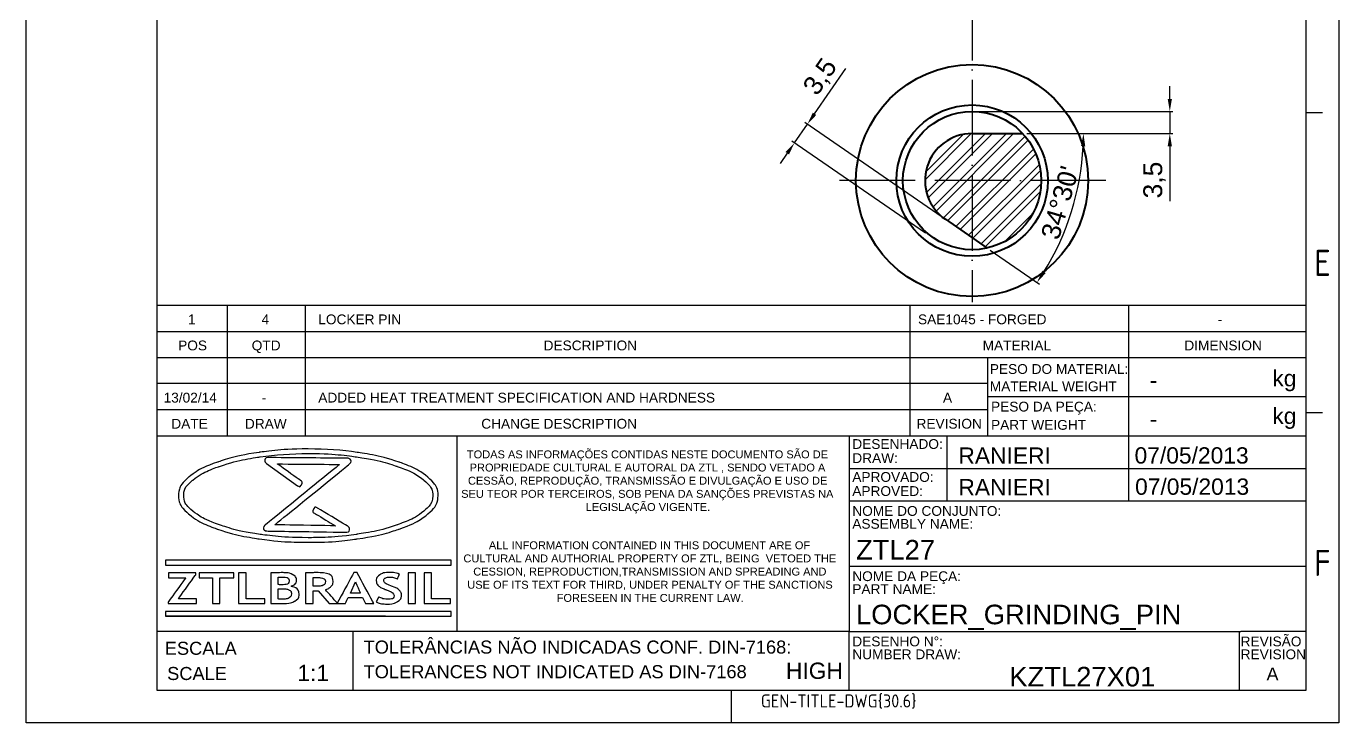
# Model space of a CAD drawing. Header units: millimetres. Extents: x 4980 to 5188, y 1170 to 1461.
# Drawn here: x 4980.2 to 5188.3, y 1170.2 to 1280.7 of the extents above; entities that cross this region are included whole.
import ezdxf
from ezdxf.enums import TextEntityAlignment as Align

# ---------------------------------------------------------------- set-up
doc = ezdxf.new("R2010")
doc.units = ezdxf.units.MM
doc.linetypes.add('ACAD_ISO02W100', pattern=[15, 12, -3])
doc.linetypes.add('ACAD_ISO04W100', pattern=[30, 24, -3, 0, -3])
for name, color, linetype, lineweight in [('AM_0', 7, 'Continuous', 40), ('AM_4', 1, 'ACAD_ISO04W100', 25), ('AM_5', 1, 'Continuous', 25), ('AM_8', 40, 'ACAD_ISO02W100', 35)]:
    doc.layers.add(name, color=color, linetype=linetype, lineweight=lineweight)
doc.layers.add('Camada 1', color=7, linetype='Continuous')
doc.styles.add('ACISOTS', font='isocp.shx', dxfattribs={"height": 1})
doc.styles.get("Standard").update_dxf_attribs({"font": 'arial.ttf'})
doc.dimstyles.new('ISO-25', dxfattribs={"dimtxt": 3, "dimasz": 2, "dimexe": 0.5, "dimexo": 0.625, "dimtad": 1, "dimtxsty": 'Standard', "dimcen": 2, "dimadec": 0, "dimazin": 0, "dimtfac": 1, "dimtmove": 0, "dimatfit": 3, "dimfxl": 1, "dimarcsym": 0})

# ---------------------------------------------------------------- blocks, each defined once
blk = doc.blocks.new('*D12')
at = {"layer": 'AM_5', "color": 0, "lineweight": -2, "ltscale": 0.25, "transparency": 16777216}
for p, q in [((5161.49, 1269.13), (5161.49, 1271.13)), ((5130.78, 1267.13), (5161.99, 1267.13)), ((5161.49, 1267.13), (5161.49, 1263.63)), ((5138.81, 1263.63), (5161.99, 1263.63)), ((5161.49, 1261.63), (5161.49, 1252.9))]:
    blk.add_line(p, q, dxfattribs=at)
at = {"layer": 'AM_5', "color": 0, "ltscale": 0.25, "transparency": 16777216}
for points in [[(5161.16, 1269.13), (5161.83, 1269.13), (5161.49, 1267.13)], [(5161.16, 1261.63), (5161.83, 1261.63), (5161.49, 1263.63)]]:
    blk.add_solid(points, dxfattribs=at)
at = {"layer": 'Defpoints', "color": 0, "ltscale": 0.25, "transparency": 16777216}
for p in [(5130.15, 1267.13), (5138.18, 1263.63), (5161.49, 1263.63)]:
    blk.add_point(p, dxfattribs=at)
at = {"layer": 'AM_5', "color": 0, "ltscale": 0.25, "transparency": 16777216, "insert": (5159.07, 1256.26), "char_height": 3, "attachment_point": 5, "rotation": 90}
blk.add_mtext('3,5', dxfattribs=at)
blk = doc.blocks.new('*D13')
at = {"layer": 'AM_5', "color": 0, "lineweight": -2, "ltscale": 0.25, "transparency": 16777216}
for p, q in [((5105.18, 1266.77), (5110.14, 1273.95)), ((5102, 1262.16), (5104.05, 1265.12)), ((5125.4, 1250.38), (5103.63, 1265.4)), ((5122.76, 1247.84), (5101.59, 1262.44)), ((5100.87, 1260.51), (5099.73, 1258.87))]:
    blk.add_line(p, q, dxfattribs=at)
at = {"layer": 'AM_5', "color": 0, "ltscale": 0.25, "transparency": 16777216}
for points in [[(5104.91, 1266.95), (5105.46, 1266.58), (5104.05, 1265.12)], [(5100.59, 1260.7), (5101.14, 1260.32), (5102, 1262.16)]]:
    blk.add_solid(points, dxfattribs=at)
at = {"layer": 'Defpoints', "color": 0, "ltscale": 0.25, "transparency": 16777216}
for p in [(5102, 1262.16), (5125.92, 1250.03), (5123.27, 1247.48)]:
    blk.add_point(p, dxfattribs=at)
at = {"layer": 'AM_5', "color": 0, "ltscale": 0.25, "transparency": 16777216, "insert": (5106.23, 1272.56), "char_height": 3, "attachment_point": 5, "rotation": 55.3958}
blk.add_mtext('3,5', dxfattribs=at)
blk = doc.blocks.new('*D16')
at = {"layer": 'AM_5', "color": 0, "lineweight": -2, "ltscale": 0.25, "transparency": 16777216}
for p, q in [((5138.81, 1263.63), (5148.3, 1263.63)), ((5133.04, 1245.11), (5140.85, 1239.72))]:
    blk.add_line(p, q, dxfattribs=at)
blk.add_arc((5106.2, 1263.63), 41.6, 328.1509, 357.245, dxfattribs=at)
at = {"layer": 'AM_5', "color": 0, "ltscale": 0.25, "transparency": 16777216}
for points in [[(5147.42, 1261.64), (5148.09, 1261.62), (5147.8, 1263.63)], [(5141.82, 1241.5), (5141.26, 1241.86), (5140.44, 1240.01)]]:
    blk.add_solid(points, dxfattribs=at)
at = {"layer": 'Defpoints', "color": 0, "ltscale": 0.25, "transparency": 16777216}
for p in [(5130.15, 1263.63), (5138.18, 1263.63), (5125.92, 1250.03), (5144.48, 1247.33), (5132.52, 1245.47)]:
    blk.add_point(p, dxfattribs=at)
at = {"layer": 'AM_5', "color": 0, "ltscale": 0.25, "transparency": 16777216, "insert": (5144.09, 1252.66), "char_height": 3, "attachment_point": 5, "rotation": 73.8445}
blk.add_mtext("34%%D30'", dxfattribs=at)
blk = doc.blocks.new('*D25')
at = {"layer": 'AM_5', "color": 0, "lineweight": -2, "ltscale": 0.25, "transparency": 16777216}
blk.add_line((5143.87, 1323.48), (5148.68, 1322.89), dxfattribs=at)
blk.add_arc((5130.15, 1325.17), 18.17, 276.3094, 346.6685, dxfattribs=at)
at = {"layer": 'AM_5', "color": 0, "ltscale": 0.25, "transparency": 16777216}
for points in [[(5147.51, 1321.04), (5148.16, 1320.92), (5148.19, 1322.95)], [(5132.17, 1306.78), (5132.13, 1307.44), (5130.15, 1307)]]:
    blk.add_solid(points, dxfattribs=at)
at = {"layer": 'Defpoints', "color": 0, "ltscale": 0.25, "transparency": 16777216}
for p in [(5130.15, 1453.34), (5117.05, 1326.79), (5143.25, 1323.56), (5138.59, 1309.08), (5130.15, 1236.91)]:
    blk.add_point(p, dxfattribs=at)
at = {"layer": 'AM_5', "color": 0, "ltscale": 0.25, "transparency": 16777216, "insert": (5140.76, 1313.18), "char_height": 3, "attachment_point": 5, "rotation": 41.489}
blk.add_mtext('83°', dxfattribs=at)

msp = doc.modelspace()

# ---------------------------------------------------------------- hatches: boundary and pattern name
at = {"layer": 'AM_8'}
h = msp.add_hatch(dxfattribs=at)
h.set_pattern_fill('ANSI32', color=1, scale=0.25, style=0)
h.set_pattern_definition([(45, (32.9316, 0), (-1.683798, 1.683798), []), (45, (34.0541, 0), (-1.683798, 1.683798), [])])
edge = h.paths.add_edge_path()
edge.add_arc((5130.153, 1256.17), 7.46, 90, 235.39583)
edge.add_line((5125.916, 1250.029), (5132.525, 1245.469))
edge.add_arc((5130.153, 1256.17), 10.96, 282.50083, 402.895)
edge.add_line((5138.182, 1263.63), (5130.153, 1263.63))

# ---------------------------------------------------------------- linework, layer by layer
at = {"color": 135, "lineweight": 25}
for p, q in [((4980.238, 1170.156), (4980.238, 1460.987)), ((5188.27, 1460.987), (5188.27, 1170.156)), ((5185.683, 1266.927), (5183.095, 1266.927)), ((5185.683, 1219.318), (5183.095, 1219.318)), ((5092.017, 1170.156), (5092.017, 1175.331)), ((5188.27, 1170.156), (4980.238, 1170.156))]:
    msp.add_line(p, q, dxfattribs=at)
for p, q in [((5000.938, 1455.812), (5000.938, 1175.331)), ((5183.095, 1175.331), (5183.095, 1455.812)), ((5000.938, 1236.395), (5183.095, 1236.395)), ((5000.938, 1236.395), (5132.638, 1236.395)), ((5012.119, 1219.835), (5012.119, 1236.395)), ((5024.51, 1219.835), (5024.51, 1236.395)), ((5120.326, 1219.835), (5120.326, 1236.395)), ((5154.924, 1236.395), (5154.924, 1215.695)), ((5000.938, 1232.255), (5183.095, 1232.255)), ((5000.938, 1232.255), (5132.638, 1232.255)), ((5000.938, 1228.115), (5183.095, 1228.115)), ((5000.938, 1228.115), (5000.938, 1175.331)), ((5000.938, 1228.115), (5132.638, 1228.115)), ((5012.119, 1215.695), (5012.119, 1228.115)), ((5024.51, 1215.695), (5024.51, 1228.115)), ((5120.326, 1215.695), (5120.326, 1228.115)), ((5132.638, 1215.695), (5132.638, 1228.115)), ((5154.924, 1228.115), (5154.924, 1221.905)), ((5183.095, 1175.331), (5183.095, 1228.115)), ((5132.638, 1223.975), (5000.938, 1223.975)), ((5132.638, 1221.905), (5183.095, 1221.905)), ((5000.938, 1219.835), (5132.638, 1219.835)), ((5000.938, 1215.695), (5110.646, 1215.695)), ((5048.478, 1215.695), (5048.478, 1184.646)), ((5110.646, 1215.695), (5110.646, 1196.03)), ((5110.646, 1215.695), (5183.095, 1215.695)), ((5126.171, 1215.695), (5126.171, 1205.345)), ((5154.924, 1215.695), (5154.924, 1205.345)), ((5110.646, 1210.52), (5183.095, 1210.52)), ((5110.646, 1205.345), (5183.095, 1205.345)), ((5110.646, 1196.03), (5110.646, 1184.646)), ((5110.646, 1194.995), (5183.095, 1194.995)), ((5110.646, 1184.646), (5000.938, 1184.646)), ((5031.987, 1184.646), (5031.987, 1175.331)), ((5110.646, 1175.331), (5110.646, 1184.646)), ((5110.646, 1184.646), (5172.745, 1184.646)), ((5172.491, 1184.646), (5172.491, 1175.331)), ((5183.095, 1184.646), (5172.745, 1184.646)), ((5000.938, 1175.331), (5183.095, 1175.331)), ((5000.938, 1175.331), (5183.095, 1175.331))]:
    msp.add_line(p, q)
at = {"layer": 'AM_0'}
for p, q in [((5130.153, 1263.63), (5138.182, 1263.63)), ((5125.916, 1250.029), (5132.525, 1245.469))]:
    msp.add_line(p, q, dxfattribs=at)
for radius in [18.4, 12, 10.96]:
    msp.add_circle((5130.153, 1256.17), radius, dxfattribs=at)
msp.add_arc((5130.153, 1256.17), 7.46, 90, 235.39583, dxfattribs=at)
at = {"layer": 'AM_4', "ltscale": 0.5}
for p, q in [((5130.153, 1453.345), (5130.153, 1236.906)), ((5151.353, 1256.17), (5108.953, 1256.17))]:
    msp.add_line(p, q, dxfattribs=at)
at = {"layer": 'AM_8', "color": 0, "linetype": 'Continuous'}
msp.add_line((5002.308, 1187.068), (5037.193, 1187.068), dxfattribs=at)
at = {"layer": 'Camada 1'}
for points, knots in [([(5024.941, 1213.599), (5027.688, 1213.599), (5030.313, 1213.406), (5032.712, 1213.058), (5032.712, 1213.058), (5035.204, 1212.696), (5037.453, 1212.165), (5039.338, 1211.507), (5039.338, 1211.507), (5041.273, 1210.832), (5042.835, 1210.017), (5043.903, 1209.104), (5043.903, 1209.104), (5044.943, 1208.216), (5045.517, 1207.233), (5045.517, 1206.194), (5045.517, 1206.194), (5045.517, 1205.156), (5044.943, 1204.173), (5043.903, 1203.285), (5043.903, 1203.285), (5042.835, 1202.372), (5041.273, 1201.557), (5039.338, 1200.881), (5039.338, 1200.881), (5037.453, 1200.223), (5035.204, 1199.692), (5032.712, 1199.33), (5032.712, 1199.33), (5030.314, 1198.982), (5027.688, 1198.79), (5024.941, 1198.79), (5024.941, 1198.79), (5022.194, 1198.79), (5019.568, 1198.982), (5017.17, 1199.33), (5017.17, 1199.33), (5014.677, 1199.692), (5012.429, 1200.223), (5010.544, 1200.881), (5010.544, 1200.881), (5008.609, 1201.557), (5007.046, 1202.372), (5005.979, 1203.285), (5005.979, 1203.285), (5004.939, 1204.173), (5004.365, 1205.156), (5004.365, 1206.194), (5004.365, 1206.194), (5004.365, 1207.233), (5004.939, 1208.216), (5005.979, 1209.104), (5005.979, 1209.104), (5007.046, 1210.017), (5008.609, 1210.832), (5010.544, 1211.507), (5010.544, 1211.507), (5012.429, 1212.165), (5014.677, 1212.696), (5017.17, 1213.058), (5017.17, 1213.058), (5019.568, 1213.406), (5022.194, 1213.599), (5024.941, 1213.599)], [0, 0, 0, 0, 0.0588235, 0.0588235, 0.0588235, 0.0882353, 0.1176471, 0.1176471, 0.1176471, 0.1470588, 0.1764706, 0.1764706, 0.1764706, 0.2058824, 0.2352941, 0.2352941, 0.2352941, 0.2647059, 0.2941176, 0.2941176, 0.2941176, 0.3235294, 0.3529412, 0.3529412, 0.3529412, 0.3823529, 0.4117647, 0.4117647, 0.4117647, 0.4411765, 0.4705882, 0.4705882, 0.4705882, 0.5, 0.5294118, 0.5294118, 0.5294118, 0.5588235, 0.5882353, 0.5882353, 0.5882353, 0.6176471, 0.6470588, 0.6470588, 0.6470588, 0.6764706, 0.7058824, 0.7058824, 0.7058824, 0.7352941, 0.7647059, 0.7647059, 0.7647059, 0.7941176, 0.8235294, 0.8235294, 0.8235294, 0.8529412, 0.8823529, 0.8823529, 0.8823529, 0.9411765, 1, 1, 1, 1]), ([(5024.941, 1212.868), (5022.242, 1212.868), (5019.667, 1212.68), (5017.318, 1212.34), (5017.318, 1212.34), (5014.878, 1211.987), (5012.682, 1211.47), (5010.844, 1210.828), (5010.844, 1210.828), (5009.056, 1210.204), (5007.616, 1209.467), (5006.634, 1208.657), (5006.634, 1208.657), (5005.703, 1207.889), (5005.189, 1207.056), (5005.189, 1206.194), (5005.189, 1206.194), (5005.189, 1205.333), (5005.703, 1204.5), (5006.634, 1203.731), (5006.634, 1203.731), (5007.616, 1202.921), (5009.056, 1202.185), (5010.844, 1201.56), (5010.844, 1201.56), (5012.682, 1200.919), (5014.878, 1200.402), (5017.318, 1200.048), (5017.318, 1200.048), (5019.667, 1199.708), (5022.242, 1199.52), (5024.941, 1199.52), (5024.941, 1199.52), (5027.64, 1199.52), (5030.215, 1199.708), (5032.564, 1200.048), (5032.564, 1200.048), (5035.004, 1200.402), (5037.2, 1200.919), (5039.038, 1201.56), (5039.038, 1201.56), (5040.826, 1202.185), (5042.266, 1202.921), (5043.248, 1203.731), (5043.248, 1203.731), (5044.179, 1204.5), (5044.693, 1205.333), (5044.693, 1206.194), (5044.693, 1206.194), (5044.693, 1207.056), (5044.179, 1207.889), (5043.248, 1208.657), (5043.248, 1208.657), (5042.266, 1209.467), (5040.826, 1210.204), (5039.038, 1210.828), (5039.038, 1210.828), (5037.2, 1211.47), (5035.004, 1211.987), (5032.564, 1212.34), (5032.564, 1212.34), (5030.215, 1212.68), (5027.64, 1212.868), (5024.941, 1212.868)], [0, 0, 0, 0, 0.0588235, 0.0588235, 0.0588235, 0.0882353, 0.1176471, 0.1176471, 0.1176471, 0.1470588, 0.1764706, 0.1764706, 0.1764706, 0.2058824, 0.2352941, 0.2352941, 0.2352941, 0.2647059, 0.2941176, 0.2941176, 0.2941176, 0.3235294, 0.3529412, 0.3529412, 0.3529412, 0.3823529, 0.4117647, 0.4117647, 0.4117647, 0.4411765, 0.4705882, 0.4705882, 0.4705882, 0.5, 0.5294118, 0.5294118, 0.5294118, 0.5588235, 0.5882353, 0.5882353, 0.5882353, 0.6176471, 0.6470588, 0.6470588, 0.6470588, 0.6764706, 0.7058824, 0.7058824, 0.7058824, 0.7352941, 0.7647059, 0.7647059, 0.7647059, 0.7941176, 0.8235294, 0.8235294, 0.8235294, 0.8529412, 0.8823529, 0.8823529, 0.8823529, 0.9411765, 1, 1, 1, 1]), ([(5023.23, 1207.771), (5023.23, 1207.771), (5018.3, 1211.303), (5018.3, 1211.303), (5018.3, 1211.303), (5017.933, 1211.566), (5018.082, 1212.234), (5018.514, 1212.23), (5018.514, 1212.23), (5018.514, 1212.23), (5031.245, 1212.128), (5031.245, 1212.128), (5031.245, 1212.128), (5031.664, 1212.125), (5031.819, 1211.494), (5031.478, 1211.217), (5031.478, 1211.217), (5031.478, 1211.217), (5019.625, 1201.56), (5019.625, 1201.56), (5019.625, 1201.56), (5019.625, 1201.56), (5029.232, 1201.406), (5029.232, 1201.406), (5029.232, 1201.406), (5029.232, 1201.406), (5026, 1203.352), (5026, 1203.352), (5026, 1203.352), (5025.788, 1203.48), (5025.576, 1203.608), (5025.761, 1204.052), (5025.761, 1204.052), (5025.946, 1204.496), (5026.159, 1204.368), (5026.371, 1204.24), (5026.371, 1204.24), (5026.371, 1204.24), (5031.215, 1201.322), (5031.215, 1201.322), (5031.215, 1201.322), (5031.611, 1201.083), (5031.471, 1200.372), (5031.025, 1200.38), (5031.025, 1200.38), (5031.025, 1200.38), (5018.294, 1200.584), (5018.294, 1200.584), (5018.294, 1200.584), (5017.877, 1200.591), (5017.724, 1201.219), (5018.064, 1201.496), (5018.064, 1201.496), (5018.064, 1201.496), (5029.904, 1211.142), (5029.904, 1211.142), (5029.904, 1211.142), (5029.904, 1211.142), (5020.036, 1211.221), (5020.036, 1211.221), (5020.036, 1211.221), (5020.036, 1211.221), (5023.655, 1208.628), (5023.655, 1208.628), (5023.655, 1208.628), (5023.857, 1208.483), (5024.059, 1208.339), (5023.846, 1207.91), (5023.846, 1207.91), (5023.633, 1207.482), (5023.431, 1207.626), (5023.23, 1207.771)], [0, 0, 0, 0, 0.0526316, 0.0526316, 0.0526316, 0.0789474, 0.1052632, 0.1052632, 0.1052632, 0.1315789, 0.1578947, 0.1578947, 0.1578947, 0.1842105, 0.2105263, 0.2105263, 0.2105263, 0.2368421, 0.2631579, 0.2631579, 0.2631579, 0.2894737, 0.3157895, 0.3157895, 0.3157895, 0.3421053, 0.3684211, 0.3684211, 0.3684211, 0.3947368, 0.4210526, 0.4210526, 0.4210526, 0.4473684, 0.4736842, 0.4736842, 0.4736842, 0.5, 0.5263158, 0.5263158, 0.5263158, 0.5526316, 0.5789474, 0.5789474, 0.5789474, 0.6052632, 0.6315789, 0.6315789, 0.6315789, 0.6578947, 0.6842105, 0.6842105, 0.6842105, 0.7105263, 0.7368421, 0.7368421, 0.7368421, 0.7631579, 0.7894737, 0.7894737, 0.7894737, 0.8157895, 0.8421053, 0.8421053, 0.8421053, 0.8684211, 0.8947368, 0.8947368, 0.8947368, 0.9473684, 1, 1, 1, 1]), ([(5002.397, 1195.933), (5002.397, 1195.933), (5047.485, 1195.933), (5047.485, 1195.933), (5047.485, 1195.933), (5047.485, 1195.933), (5047.574, 1195.933), (5047.574, 1195.933), (5047.574, 1195.933), (5047.574, 1195.933), (5047.574, 1195.844), (5047.574, 1195.844), (5047.574, 1195.844), (5047.574, 1195.844), (5047.574, 1195.258), (5047.574, 1195.258), (5047.574, 1195.258), (5047.574, 1195.258), (5047.574, 1195.169), (5047.574, 1195.169), (5047.574, 1195.169), (5047.574, 1195.169), (5047.485, 1195.169), (5047.485, 1195.169), (5047.485, 1195.169), (5047.485, 1195.169), (5002.397, 1195.169), (5002.397, 1195.169), (5002.397, 1195.169), (5002.397, 1195.169), (5002.308, 1195.169), (5002.308, 1195.169), (5002.308, 1195.169), (5002.308, 1195.169), (5002.308, 1195.258), (5002.308, 1195.258), (5002.308, 1195.258), (5002.308, 1195.258), (5002.308, 1195.844), (5002.308, 1195.844), (5002.308, 1195.844), (5002.308, 1195.844), (5002.308, 1195.933), (5002.308, 1195.933), (5002.308, 1195.933), (5002.308, 1195.933), (5002.397, 1195.933), (5002.397, 1195.933)], [0, 0, 0, 0, 0.0769231, 0.0769231, 0.0769231, 0.1153846, 0.1538462, 0.1538462, 0.1538462, 0.1923077, 0.2307692, 0.2307692, 0.2307692, 0.2692308, 0.3076923, 0.3076923, 0.3076923, 0.3461538, 0.3846154, 0.3846154, 0.3846154, 0.4230769, 0.4615385, 0.4615385, 0.4615385, 0.5, 0.5384615, 0.5384615, 0.5384615, 0.5769231, 0.6153846, 0.6153846, 0.6153846, 0.6538462, 0.6923077, 0.6923077, 0.6923077, 0.7307692, 0.7692308, 0.7692308, 0.7692308, 0.8076923, 0.8461538, 0.8461538, 0.8461538, 0.9230769, 1, 1, 1, 1]), ([(5002.757, 1189.071), (5002.757, 1189.071), (5002.757, 1189.349), (5002.757, 1189.349), (5002.757, 1189.349), (5002.757, 1189.349), (5005.515, 1193.164), (5005.515, 1193.164), (5005.515, 1193.164), (5005.515, 1193.164), (5002.803, 1193.164), (5002.803, 1193.164), (5002.803, 1193.164), (5002.803, 1193.164), (5002.803, 1193.93), (5002.803, 1193.93), (5002.803, 1193.93), (5002.803, 1193.93), (5007.115, 1193.93), (5007.115, 1193.93), (5007.115, 1193.93), (5007.115, 1193.93), (5007.115, 1193.652), (5007.115, 1193.652), (5007.115, 1193.652), (5007.115, 1193.652), (5004.347, 1189.837), (5004.347, 1189.837), (5004.347, 1189.837), (5004.347, 1189.837), (5007.213, 1189.837), (5007.213, 1189.837), (5007.213, 1189.837), (5007.213, 1189.837), (5007.213, 1189.071), (5007.213, 1189.071), (5007.213, 1189.071), (5007.213, 1189.071), (5002.757, 1189.071), (5002.757, 1189.071)], [0, 0, 0, 0, 0.0909091, 0.0909091, 0.0909091, 0.1363636, 0.1818182, 0.1818182, 0.1818182, 0.2272727, 0.2727273, 0.2727273, 0.2727273, 0.3181818, 0.3636364, 0.3636364, 0.3636364, 0.4090909, 0.4545455, 0.4545455, 0.4545455, 0.5, 0.5454545, 0.5454545, 0.5454545, 0.5909091, 0.6363636, 0.6363636, 0.6363636, 0.6818182, 0.7272727, 0.7272727, 0.7272727, 0.7727273, 0.8181818, 0.8181818, 0.8181818, 0.9090909, 1, 1, 1, 1]), ([(5010.942, 1193.164), (5010.942, 1193.164), (5010.942, 1189.071), (5010.942, 1189.071), (5010.942, 1189.071), (5010.942, 1189.071), (5009.768, 1189.071), (5009.768, 1189.071), (5009.768, 1189.071), (5009.768, 1189.071), (5009.768, 1193.164), (5009.768, 1193.164), (5009.768, 1193.164), (5009.768, 1193.164), (5007.665, 1193.164), (5007.665, 1193.164), (5007.665, 1193.164), (5007.665, 1193.164), (5007.665, 1193.93), (5007.665, 1193.93), (5007.665, 1193.93), (5007.665, 1193.93), (5013.139, 1193.93), (5013.139, 1193.93), (5013.139, 1193.93), (5013.139, 1193.93), (5013.139, 1193.164), (5013.139, 1193.164), (5013.139, 1193.164), (5013.139, 1193.164), (5010.942, 1193.164), (5010.942, 1193.164)], [0, 0, 0, 0, 0.1111111, 0.1111111, 0.1111111, 0.1666667, 0.2222222, 0.2222222, 0.2222222, 0.2777778, 0.3333333, 0.3333333, 0.3333333, 0.3888889, 0.4444444, 0.4444444, 0.4444444, 0.5, 0.5555556, 0.5555556, 0.5555556, 0.6111111, 0.6666667, 0.6666667, 0.6666667, 0.7222222, 0.7777778, 0.7777778, 0.7777778, 0.8888889, 1, 1, 1, 1]), ([(5013.906, 1189.071), (5013.906, 1189.071), (5013.906, 1193.93), (5013.906, 1193.93), (5013.906, 1193.93), (5013.906, 1193.93), (5015.081, 1193.93), (5015.081, 1193.93), (5015.081, 1193.93), (5015.081, 1193.93), (5015.081, 1189.837), (5015.081, 1189.837), (5015.081, 1189.837), (5015.081, 1189.837), (5018.07, 1189.837), (5018.07, 1189.837), (5018.07, 1189.837), (5018.07, 1189.837), (5018.07, 1189.071), (5018.07, 1189.071), (5018.07, 1189.071), (5018.07, 1189.071), (5013.906, 1189.071), (5013.906, 1189.071)], [0, 0, 0, 0, 0.1428571, 0.1428571, 0.1428571, 0.2142857, 0.2857143, 0.2857143, 0.2857143, 0.3571429, 0.4285714, 0.4285714, 0.4285714, 0.5, 0.5714286, 0.5714286, 0.5714286, 0.6428571, 0.7142857, 0.7142857, 0.7142857, 0.8571429, 1, 1, 1, 1]), ([(5021.039, 1189.071), (5021.039, 1189.071), (5019.016, 1189.071), (5019.016, 1189.071), (5019.016, 1189.071), (5019.016, 1189.071), (5019.016, 1193.927), (5019.016, 1193.927), (5019.016, 1193.927), (5019.908, 1193.957), (5020.532, 1193.973), (5020.889, 1193.973), (5020.889, 1193.973), (5021.577, 1193.973), (5022.113, 1193.866), (5022.5, 1193.649), (5022.5, 1193.649), (5022.886, 1193.434), (5023.079, 1193.126), (5023.079, 1192.727), (5023.079, 1192.727), (5023.079, 1192.342), (5022.801, 1192.037), (5022.248, 1191.814), (5022.248, 1191.814), (5023.07, 1191.604), (5023.481, 1191.17), (5023.481, 1190.513), (5023.481, 1190.513), (5023.481, 1190.072), (5023.253, 1189.721), (5022.8, 1189.46), (5022.8, 1189.46), (5022.346, 1189.201), (5021.759, 1189.071), (5021.039, 1189.071)], [0, 0, 0, 0, 0.1, 0.1, 0.1, 0.15, 0.2, 0.2, 0.2, 0.25, 0.3, 0.3, 0.3, 0.35, 0.4, 0.4, 0.4, 0.45, 0.5, 0.5, 0.5, 0.55, 0.6, 0.6, 0.6, 0.65, 0.7, 0.7, 0.7, 0.75, 0.8, 0.8, 0.8, 0.9, 1, 1, 1, 1]), ([(5020.19, 1193.237), (5020.19, 1193.237), (5020.19, 1192.072), (5020.19, 1192.072), (5020.19, 1192.072), (5020.37, 1192.064), (5020.56, 1192.06), (5020.758, 1192.06), (5020.758, 1192.06), (5021.523, 1192.06), (5021.905, 1192.27), (5021.905, 1192.693), (5021.905, 1192.693), (5021.905, 1193.066), (5021.558, 1193.253), (5020.863, 1193.253), (5020.863, 1193.253), (5020.68, 1193.253), (5020.455, 1193.248), (5020.19, 1193.237)], [0, 0, 0, 0, 0.1666667, 0.1666667, 0.1666667, 0.25, 0.3333333, 0.3333333, 0.3333333, 0.4166667, 0.5, 0.5, 0.5, 0.5833333, 0.6666667, 0.6666667, 0.6666667, 0.8333333, 1, 1, 1, 1]), ([(5028.247, 1189.071), (5028.247, 1189.071), (5026.483, 1191.077), (5026.483, 1191.077), (5026.483, 1191.077), (5026.305, 1191.079), (5026.057, 1191.087), (5025.737, 1191.101), (5025.737, 1191.101), (5025.737, 1191.101), (5025.737, 1189.071), (5025.737, 1189.071), (5025.737, 1189.071), (5025.737, 1189.071), (5024.518, 1189.071), (5024.518, 1189.071), (5024.518, 1189.071), (5024.518, 1189.071), (5024.518, 1193.93), (5024.518, 1193.93), (5024.518, 1193.93), (5024.584, 1193.93), (5024.838, 1193.938), (5025.282, 1193.955), (5025.282, 1193.955), (5025.724, 1193.972), (5026.08, 1193.98), (5026.352, 1193.98), (5026.352, 1193.98), (5028.031, 1193.98), (5028.871, 1193.502), (5028.871, 1192.547), (5028.871, 1192.547), (5028.871, 1192.259), (5028.754, 1191.998), (5028.523, 1191.761), (5028.523, 1191.761), (5028.291, 1191.524), (5027.999, 1191.358), (5027.647, 1191.26), (5027.647, 1191.26), (5027.647, 1191.26), (5029.601, 1189.071), (5029.601, 1189.071), (5029.601, 1189.071), (5029.601, 1189.071), (5028.247, 1189.071), (5028.247, 1189.071)], [0, 0, 0, 0, 0.0769231, 0.0769231, 0.0769231, 0.1153846, 0.1538462, 0.1538462, 0.1538462, 0.1923077, 0.2307692, 0.2307692, 0.2307692, 0.2692308, 0.3076923, 0.3076923, 0.3076923, 0.3461538, 0.3846154, 0.3846154, 0.3846154, 0.4230769, 0.4615385, 0.4615385, 0.4615385, 0.5, 0.5384615, 0.5384615, 0.5384615, 0.5769231, 0.6153846, 0.6153846, 0.6153846, 0.6538462, 0.6923077, 0.6923077, 0.6923077, 0.7307692, 0.7692308, 0.7692308, 0.7692308, 0.8076923, 0.8461538, 0.8461538, 0.8461538, 0.9230769, 1, 1, 1, 1]), ([(5025.737, 1193.181), (5025.737, 1193.181), (5025.737, 1191.831), (5025.737, 1191.831), (5025.737, 1191.831), (5025.954, 1191.818), (5026.12, 1191.811), (5026.234, 1191.811), (5026.234, 1191.811), (5026.724, 1191.811), (5027.083, 1191.862), (5027.31, 1191.963), (5027.31, 1191.963), (5027.538, 1192.065), (5027.652, 1192.262), (5027.652, 1192.557), (5027.652, 1192.557), (5027.652, 1192.796), (5027.53, 1192.963), (5027.285, 1193.057), (5027.285, 1193.057), (5027.042, 1193.152), (5026.658, 1193.2), (5026.134, 1193.2), (5026.134, 1193.2), (5026.008, 1193.2), (5025.875, 1193.194), (5025.737, 1193.181)], [0, 0, 0, 0, 0.125, 0.125, 0.125, 0.1875, 0.25, 0.25, 0.25, 0.3125, 0.375, 0.375, 0.375, 0.4375, 0.5, 0.5, 0.5, 0.5625, 0.625, 0.625, 0.625, 0.6875, 0.75, 0.75, 0.75, 0.875, 1, 1, 1, 1]), ([(5034.025, 1189.071), (5034.025, 1189.071), (5033.543, 1190.056), (5033.543, 1190.056), (5033.543, 1190.056), (5033.543, 1190.056), (5031.276, 1190.056), (5031.276, 1190.056), (5031.276, 1190.056), (5031.276, 1190.056), (5030.815, 1189.071), (5030.815, 1189.071), (5030.815, 1189.071), (5030.815, 1189.071), (5029.512, 1189.071), (5029.512, 1189.071), (5029.512, 1189.071), (5029.512, 1189.071), (5032.148, 1193.997), (5032.148, 1193.997), (5032.148, 1193.997), (5032.148, 1193.997), (5032.663, 1193.997), (5032.663, 1193.997), (5032.663, 1193.997), (5032.663, 1193.997), (5035.321, 1189.071), (5035.321, 1189.071), (5035.321, 1189.071), (5035.321, 1189.071), (5034.025, 1189.071), (5034.025, 1189.071)], [0, 0, 0, 0, 0.1111111, 0.1111111, 0.1111111, 0.1666667, 0.2222222, 0.2222222, 0.2222222, 0.2777778, 0.3333333, 0.3333333, 0.3333333, 0.3888889, 0.4444444, 0.4444444, 0.4444444, 0.5, 0.5555556, 0.5555556, 0.5555556, 0.6111111, 0.6666667, 0.6666667, 0.6666667, 0.7222222, 0.7777778, 0.7777778, 0.7777778, 0.8888889, 1, 1, 1, 1]), ([(5032.405, 1192.51), (5032.405, 1192.51), (5031.61, 1190.716), (5031.61, 1190.716), (5031.61, 1190.716), (5031.61, 1190.716), (5033.199, 1190.716), (5033.199, 1190.716), (5033.199, 1190.716), (5033.199, 1190.716), (5032.405, 1192.51), (5032.405, 1192.51)], [0, 0, 0, 0, 0.25, 0.25, 0.25, 0.375, 0.5, 0.5, 0.5, 0.75, 1, 1, 1, 1]), ([(5035.704, 1189.339), (5035.704, 1189.339), (5036.139, 1190.112), (5036.139, 1190.112), (5036.139, 1190.112), (5036.601, 1189.873), (5037.057, 1189.755), (5037.505, 1189.755), (5037.505, 1189.755), (5038.196, 1189.755), (5038.539, 1189.931), (5038.539, 1190.284), (5038.539, 1190.284), (5038.539, 1190.451), (5038.458, 1190.608), (5038.296, 1190.759), (5038.296, 1190.759), (5038.134, 1190.909), (5037.798, 1191.078), (5037.291, 1191.265), (5037.291, 1191.265), (5036.784, 1191.452), (5036.442, 1191.606), (5036.267, 1191.726), (5036.267, 1191.726), (5036.091, 1191.847), (5035.956, 1191.99), (5035.86, 1192.156), (5035.86, 1192.156), (5035.766, 1192.321), (5035.718, 1192.505), (5035.718, 1192.706), (5035.718, 1192.706), (5035.718, 1193.082), (5035.906, 1193.394), (5036.281, 1193.642), (5036.281, 1193.642), (5036.655, 1193.89), (5037.136, 1194.013), (5037.723, 1194.013), (5037.723, 1194.013), (5038.487, 1194.013), (5039.048, 1193.908), (5039.407, 1193.698), (5039.407, 1193.698), (5039.407, 1193.698), (5039.049, 1192.955), (5039.049, 1192.955), (5039.049, 1192.955), (5038.638, 1193.172), (5038.202, 1193.28), (5037.746, 1193.28), (5037.746, 1193.28), (5037.475, 1193.28), (5037.265, 1193.227), (5037.116, 1193.123), (5037.116, 1193.123), (5036.966, 1193.018), (5036.892, 1192.881), (5036.892, 1192.713), (5036.892, 1192.713), (5036.892, 1192.435), (5037.311, 1192.145), (5038.151, 1191.844), (5038.151, 1191.844), (5038.593, 1191.685), (5038.912, 1191.538), (5039.108, 1191.404), (5039.108, 1191.404), (5039.304, 1191.271), (5039.453, 1191.114), (5039.555, 1190.937), (5039.555, 1190.937), (5039.658, 1190.759), (5039.709, 1190.56), (5039.709, 1190.341), (5039.709, 1190.341), (5039.709, 1189.947), (5039.498, 1189.623), (5039.074, 1189.37), (5039.074, 1189.37), (5038.652, 1189.115), (5038.085, 1188.988), (5037.375, 1188.988), (5037.375, 1188.988), (5036.758, 1188.988), (5036.202, 1189.105), (5035.704, 1189.339)], [0, 0, 0, 0, 0.0434783, 0.0434783, 0.0434783, 0.0652174, 0.0869565, 0.0869565, 0.0869565, 0.1086957, 0.1304348, 0.1304348, 0.1304348, 0.1521739, 0.173913, 0.173913, 0.173913, 0.1956522, 0.2173913, 0.2173913, 0.2173913, 0.2391304, 0.2608696, 0.2608696, 0.2608696, 0.2826087, 0.3043478, 0.3043478, 0.3043478, 0.326087, 0.3478261, 0.3478261, 0.3478261, 0.3695652, 0.3913043, 0.3913043, 0.3913043, 0.4130435, 0.4347826, 0.4347826, 0.4347826, 0.4565217, 0.4782609, 0.4782609, 0.4782609, 0.5, 0.5217391, 0.5217391, 0.5217391, 0.5434783, 0.5652174, 0.5652174, 0.5652174, 0.5869565, 0.6086957, 0.6086957, 0.6086957, 0.6304348, 0.6521739, 0.6521739, 0.6521739, 0.673913, 0.6956522, 0.6956522, 0.6956522, 0.7173913, 0.7391304, 0.7391304, 0.7391304, 0.7608696, 0.7826087, 0.7826087, 0.7826087, 0.8043478, 0.826087, 0.826087, 0.826087, 0.8478261, 0.8695652, 0.8695652, 0.8695652, 0.8913043, 0.9130435, 0.9130435, 0.9130435, 0.9565217, 1, 1, 1, 1]), ([(5040.769, 1189.071), (5040.769, 1189.071), (5040.769, 1193.93), (5040.769, 1193.93), (5040.769, 1193.93), (5040.769, 1193.93), (5041.943, 1193.93), (5041.943, 1193.93), (5041.943, 1193.93), (5041.943, 1193.93), (5041.943, 1189.071), (5041.943, 1189.071), (5041.943, 1189.071), (5041.943, 1189.071), (5040.769, 1189.071), (5040.769, 1189.071)], [0, 0, 0, 0, 0.2, 0.2, 0.2, 0.3, 0.4, 0.4, 0.4, 0.5, 0.6, 0.6, 0.6, 0.8, 1, 1, 1, 1]), ([(5043.319, 1189.071), (5043.319, 1189.071), (5043.319, 1193.93), (5043.319, 1193.93), (5043.319, 1193.93), (5043.319, 1193.93), (5044.493, 1193.93), (5044.493, 1193.93), (5044.493, 1193.93), (5044.493, 1193.93), (5044.493, 1189.837), (5044.493, 1189.837), (5044.493, 1189.837), (5044.493, 1189.837), (5047.482, 1189.837), (5047.482, 1189.837), (5047.482, 1189.837), (5047.482, 1189.837), (5047.482, 1189.071), (5047.482, 1189.071), (5047.482, 1189.071), (5047.482, 1189.071), (5043.319, 1189.071), (5043.319, 1189.071)], [0, 0, 0, 0, 0.1428571, 0.1428571, 0.1428571, 0.2142857, 0.2857143, 0.2857143, 0.2857143, 0.3571429, 0.4285714, 0.4285714, 0.4285714, 0.5, 0.5714286, 0.5714286, 0.5714286, 0.6428571, 0.7142857, 0.7142857, 0.7142857, 0.8571429, 1, 1, 1, 1]), ([(5020.19, 1191.4), (5020.19, 1191.4), (5020.19, 1189.794), (5020.19, 1189.794), (5020.19, 1189.794), (5020.427, 1189.778), (5020.62, 1189.77), (5020.768, 1189.77), (5020.768, 1189.77), (5021.292, 1189.77), (5021.672, 1189.836), (5021.908, 1189.966), (5021.908, 1189.966), (5022.144, 1190.097), (5022.262, 1190.314), (5022.262, 1190.616), (5022.262, 1190.616), (5022.262, 1190.893), (5022.153, 1191.094), (5021.933, 1191.22), (5021.933, 1191.22), (5021.712, 1191.346), (5021.329, 1191.409), (5020.782, 1191.409), (5020.782, 1191.409), (5020.668, 1191.409), (5020.47, 1191.406), (5020.19, 1191.4)], [0, 0, 0, 0, 0.125, 0.125, 0.125, 0.1875, 0.25, 0.25, 0.25, 0.3125, 0.375, 0.375, 0.375, 0.4375, 0.5, 0.5, 0.5, 0.5625, 0.625, 0.625, 0.625, 0.6875, 0.75, 0.75, 0.75, 0.875, 1, 1, 1, 1]), ([(5002.397, 1187.831), (5002.397, 1187.831), (5047.485, 1187.831), (5047.485, 1187.831), (5047.485, 1187.831), (5047.485, 1187.831), (5047.574, 1187.831), (5047.574, 1187.831), (5047.574, 1187.831), (5047.574, 1187.831), (5047.574, 1187.743), (5047.574, 1187.743), (5047.574, 1187.743), (5047.574, 1187.743), (5047.574, 1187.156), (5047.574, 1187.156), (5047.574, 1187.156), (5047.574, 1187.156), (5047.574, 1187.068), (5047.574, 1187.068), (5047.574, 1187.068), (5047.574, 1187.068), (5047.485, 1187.068), (5047.485, 1187.068), (5047.485, 1187.068), (5047.485, 1187.068), (5002.397, 1187.068), (5002.397, 1187.068), (5002.397, 1187.068), (5002.397, 1187.068), (5002.308, 1187.068), (5002.308, 1187.068), (5002.308, 1187.068), (5002.308, 1187.068), (5002.308, 1187.156), (5002.308, 1187.156), (5002.308, 1187.156), (5002.308, 1187.156), (5002.308, 1187.743), (5002.308, 1187.743), (5002.308, 1187.743), (5002.308, 1187.743), (5002.308, 1187.831), (5002.308, 1187.831), (5002.308, 1187.831), (5002.308, 1187.831), (5002.397, 1187.831), (5002.397, 1187.831)], [0, 0, 0, 0, 0.0769231, 0.0769231, 0.0769231, 0.1153846, 0.1538462, 0.1538462, 0.1538462, 0.1923077, 0.2307692, 0.2307692, 0.2307692, 0.2692308, 0.3076923, 0.3076923, 0.3076923, 0.3461538, 0.3846154, 0.3846154, 0.3846154, 0.4230769, 0.4615385, 0.4615385, 0.4615385, 0.5, 0.5384615, 0.5384615, 0.5384615, 0.5769231, 0.6153846, 0.6153846, 0.6153846, 0.6538462, 0.6923077, 0.6923077, 0.6923077, 0.7307692, 0.7692308, 0.7692308, 0.7692308, 0.8076923, 0.8461538, 0.8461538, 0.8461538, 0.9230769, 1, 1, 1, 1])]:
    msp.add_open_spline(points, degree=3, knots=knots, dxfattribs=at)

# ---------------------------------------------------------------- texts
at = {"color": 135, "lineweight": 25, "style": 'ACISOTS'}
for s, p in [('E', (5185.683, 1243.122)), ('F', (5185.683, 1195.513))]:
    msp.add_text(s, height=4.14, dxfattribs=at).set_placement(p, align=Align.MIDDLE)
for s, height, p in [('1', 1.552, (5005.873, 1233.383)), ('4', 1.552, (5017.536, 1233.383)), ('LOCKER PIN', 1.5525, (5026.523, 1233.383)), ('SAE1045 - FORGED', 1.55248, (5121.58, 1233.383)), ('-', 1.552, (5169.099, 1233.383)), ('POS', 1.5525, (5004.311, 1229.243)), ('QTD', 1.5525, (5015.974, 1229.243)), ('DESCRIPTION', 1.55248, (5062.236, 1229.243)), ('MATERIAL', 1.5525, (5131.826, 1229.243)), ('DIMENSION', 1.5525, (5163.797, 1229.243)), ('PESO DO MATERIAL:', 1.55248, (5132.965, 1225.505)), ('kg', 2.5875, (5177.747, 1223.52)), ('MATERIAL WEIGHT', 1.55248, (5132.965, 1222.755)), ('13/02/14', 1.5525, (5002.005, 1220.963)), ('-', 1.552, (5017.536, 1220.963)), ('ADDED HEAT TREATMENT SPECIFICATION AND HARDNESS', 1.55248, (5026.523, 1220.963)), ('A', 1.552, (5125.539, 1220.963)), ('PESO DA PEÇA:', 1.55248, (5133.159, 1219.538)), ('kg', 2.5875, (5177.747, 1217.55)), ('DATE', 1.5525, (5003.23, 1216.823)), ('DRAW', 1.5525, (5014.893, 1216.823)), ('CHANGE DESCRIPTION', 1.55248, (5052.353, 1216.823)), ('REVISION', 1.5525, (5121.343, 1216.823)), ('PART WEIGHT', 1.55248, (5133.159, 1216.641)), ('DESENHADO:', 1.5525, (5111.167, 1213.605)), ('DRAW:', 1.5525, (5111.167, 1211.372)), ('APROVADO:', 1.5525, (5111.167, 1208.377)), ('APROVED:', 1.5525, (5111.167, 1206.144)), ('NOME DO CONJUNTO:', 1.55248, (5111.167, 1202.985)), ('ASSEMBLY NAME:', 1.55248, (5111.167, 1200.94)), ('NOME DA PEÇA:', 1.55248, (5111.167, 1192.635)), ('PART NAME:', 1.5525, (5111.167, 1190.591)), ('TOLERÂNCIAS NÃO INDICADAS CONF. DIN-7168:', 2.06997, (5033.702, 1181.131)), ('DESENHO N%%d:', 1.55248, (5111.167, 1182.285)), ('REVISÃO', 1.5525, (5172.721, 1182.285)), ('ESCALA', 2.07, (5002.192, 1180.938)), ('NUMBER DRAW:', 1.55248, (5111.167, 1180.241)), ('REVISION', 1.5525, (5172.721, 1180.241)), ('SCALE', 2.07, (5002.567, 1176.938)), ('TOLERANCES NOT INDICATED AS DIN-7168', 2.06997, (5033.702, 1177.224))]:
    msp.add_text(s, height=height).set_placement(p)
at = {"linetype": 'Continuous', "char_height": 1.25233, "attachment_point": 1}
for s, width, insert in [('\\pi1.4465;TODAS AS INFORMAÇÕES CONTIDAS NESTE DOCUMENTO SÃO DE \\P\\pi1.8801;PROPRIEDADE CULTURAL E AUTORAL DA ZTL , SENDO VETADO A \\P\\pi1.6127;CESSÃO, REPRODUÇÃO, TRANSMISSÃO E DIVULGAÇÃO E USO DE \\P\\pi0.5389;SEU TEOR POR TERCEIROS, SOB PENA DA SANÇÕES PREVISTAS NA \\P\\pi20.278;LEGISLAÇÃO VIGENTE.', 60.01176, (5048.635, 1213.364)), ('\\pi4.23;ALL INFORMATION CONTAINED IN THIS DOCUMENT ARE OF \\P\\pi0.19532;CULTURAL AND AUTHORIAL PROPERTY OF ZTL, BEING  VETOED THE \\P\\pi1.7509;CESSION, REPRODUCTION,TRANSMISSION AND SPREADING AND \\P\\pi0.8044;USE OF ITS TEXT FOR THIRD, UNDER PENALTY OF THE SANCTIONS \\P\\pi14.981;FORESEEN IN THE CURRENT LAW.', 59.31263, (5049.334, 1198.944))]:
    msp.add_mtext_dynamic_manual_height_columns(s, width=width, gutter_width=12.5, heights=[0], dxfattribs=dict(at, insert=insert))
for p in [(5158.319, 1224.52), (5158.319, 1218.363)]:
    msp.add_attdef('-', text='', height=2.587).set_placement(p, align=Align.MIDDLE_LEFT)
for tag, p, height in [('RANIERI', (5127.985, 1211.25), 2.587), ('07/05/2013', (5155.905, 1211.28), 2.587), ('RANIERI', (5127.983, 1206.242), 2.587), ('07/05/2013', (5155.989, 1206.328), 2.587), ('ZTL27', (5111.752, 1196.056), 3.105), ('LOCKER_GRINDING_PIN', (5111.752, 1185.785), 3.105), ('KZTL27X01', (5136.05, 1175.921), 3.105)]:
    msp.add_attdef(tag, p, '', height=height)
for tag, height, p in [('HIGH', 2.587, (5105.169, 1178.413)), ('1:1', 2.587, (5025.728, 1178.07)), ('A', 2.024, (5177.774, 1177.907))]:
    msp.add_attdef(tag, text='', height=height).set_placement(p, align=Align.MIDDLE_CENTER)
at = {"color": 135, "style": 'ACISOTS'}
msp.add_attdef('GEN-TITLE-DWG{30.6}', (5096.678, 1172.584), '', height=2.07, dxfattribs=at)

# ---------------------------------------------------------------- dimensions: what is measured, and where the dimension line sits
at = {"layer": 'AM_5', "ltscale": 0.25}
dim = msp.add_angular_dim_2l(base=(5138.588, 1309.079), line1=((5130.153, 1453.345), (5130.153, 1236.906)), line2=((5117.046, 1326.788), (5143.255, 1323.559)), dimstyle='ISO-25', dxfattribs=at)
dim.commit()
dim.dimension.update_dxf_attribs({"geometry": '*D25', "text_midpoint": (5140.761, 1313.178)})
dim = msp.add_linear_dim(base=(5102.003, 1262.159), p1=(5125.916, 1250.029), p2=(5123.271, 1247.484), angle=55.39583, text='3,5', dimstyle='ISO-25', dxfattribs=at)
dim.commit()
dim.dimension.update_dxf_attribs({"geometry": '*D13', "text_midpoint": (5108.228, 1271.182), "dimtype": 160})
dim = msp.add_linear_dim(base=(5161.494, 1263.63), p1=(5130.153, 1267.13), p2=(5138.182, 1263.63), angle=90, dimstyle='ISO-25', dxfattribs=at)
dim.commit()
dim.dimension.update_dxf_attribs({"geometry": '*D12', "text_midpoint": (5159.067, 1256.263)})
dim = msp.add_angular_dim_2l(base=(5144.475, 1247.33), line1=((5125.916, 1250.029), (5132.525, 1245.469)), line2=((5130.153, 1263.63), (5138.182, 1263.63)), text="34%%D30'", dimstyle='ISO-25', dxfattribs=at)
dim.commit()
dim.dimension.update_dxf_attribs({"geometry": '*D16', "text_midpoint": (5146.159, 1252.055), "dimtype": 162})

doc.saveas('drawing.dxf')
